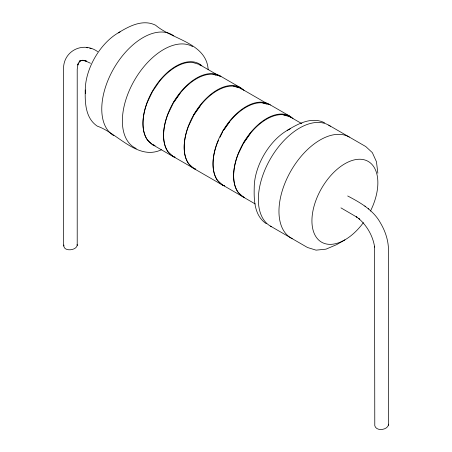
<?xml version="1.0" encoding="UTF-8"?>
<svg xmlns="http://www.w3.org/2000/svg" width="452" height="452" viewBox="0 0 452 452"><rect width="100%" height="100%" fill="white"/><g stroke="black" fill="none" stroke-linecap="round" stroke-linejoin="round"><path stroke-width="0.68" d="M79.744 61.014L77.687 65.037L78.066 63.783L77.213 69.201L77.213 245.504C75.755 250.967 62.811 251.696 63.896 244.99M347.684 195.976C360.187 202.53 373.262 209.954 380.335 222.751C385.002 230.543 388.087 239.396 388.454 248.521L388.454 425.196C386.697 430.281 376.2 431.4 374.787 425.711L374.522 246.244L374.629 247.069C372.951 236.159 367.193 225.949 358.899 218.695L359.504 219.158L356.232 216.655L356.961 217.209L340.961 207.875M173.235 103.242L167.991 114.085A45.895 26.498 -60 0 0 167.991 151.832L173.235 156.624L175.093 157.183M218.61 140.227L217.446 142.634A45.895 26.498 -60 0 0 217.44 180.382L222.683 185.173L224.542 185.732M220.062 137.216L222.683 131.798M173.992 102.141L180.06 93.304A46.957 27.109 -60 0 1 213.028 74.275L219.853 75.772L240.458 87.671L233.633 86.168A46.957 27.109 -60 0 0 200.665 105.203L193.835 114.588M200.665 105.203L193.835 115.141L188.597 125.984A45.895 26.498 -60 0 0 188.597 163.726L193.835 168.517L222.683 185.173M224.198 129.588L229.509 121.854A46.957 27.109 -60 0 1 262.476 102.824L269.307 104.322L289.907 116.22L283.082 114.718A46.957 27.109 -60 0 0 250.114 133.752L243.289 143.137M250.114 133.752L243.289 143.691L238.046 154.533A45.895 26.498 -60 0 0 238.046 192.275L243.289 197.066L255.233 203.965M174.359 157.115A46.624 26.917 -60 0 1 173.235 102.689L180.06 93.304M222.683 131.244L229.509 121.854M78.885 62.229L80.739 60.658L79.303 61.24L82.558 60.365M118.249 32.877C129.21 26.097 142.855 18.865 155.629 25.233C172.144 39.561 206.513 42.9 208.163 69.614M287.201 130.425C298.162 123.645 311.812 116.413 324.581 122.78M344.893 239.865L336.655 244.628L325.988 249.159L316.05 250.148L307.513 247.51L270.426 226.102M161.426 149.748C137.611 160.974 117.887 133.193 97.349 126.176C85.451 118.3 84.886 102.864 85.281 89.982M97.677 51.635C82.874 40.951 62.969 51.048 63.546 69.348L63.546 246.024M81.789 60.404L86.439 61.082L82.739 60.223L84.055 60.534M86.462 47.5L87.778 47.805M89.824 48.274L91.05 48.562M219.853 76.326L199.253 64.433L192.422 62.376A46.957 27.109 -60 0 0 159.454 81.411L152.629 91.349L147.392 102.192A45.895 26.498 -60 0 0 147.386 139.934L152.629 144.725L173.235 156.624M213.028 74.269L216.129 75.207M233.633 86.168L240.458 88.225L268.703 104.531M262.476 102.824L266.821 104.129M283.082 114.718L289.907 116.774L301.857 123.673M152.629 144.725L155.109 145.471M193.835 168.517L195.699 169.076M243.289 197.066L244.526 197.439M85.208 60.794L90.496 63.269M328.706 125.159L365.792 146.572L372.341 152.646L376.459 161.743L377.861 173.252M173.235 156.528L193.835 168.421M222.683 185.077L243.289 196.97A46.624 26.917 -60 0 1 241.69 195.914M368.222 208.587L368.832 209.044M364.854 206.005L365.583 206.558M289.907 116.774L290.862 117.644M240.458 88.225L241.413 89.095M199.253 64.433L200.202 65.303M266.307 223.717C254.403 215.841 253.843 200.411 254.233 187.523A46.624 26.917 -60 0 1 290.274 128.814M388.336 424.185L388.454 425.196M77.094 244.492L77.213 245.504M363.402 222.616A46.624 26.917 -60 0 1 312.4 226.983A46.624 26.917 -60 0 1 353.278 160.144A46.624 26.917 -60 0 1 370.454 211.09M85.422 93.445A46.624 26.917 -60 0 1 120.085 31.877M153.759 145.222A46.624 26.917 -60 0 1 153.477 89.36A46.624 26.917 -60 0 1 201.852 65.76M271.612 226.734A58.28 33.646 -60 0 1 270.72 158.296A58.28 33.646 -60 0 1 330.401 126.261M292.218 238.628A58.28 33.646 -60 0 1 290.455 171.715A58.28 33.646 -60 0 1 349.311 137.058M113.836 135.69A58.28 33.646 -60 0 1 114.723 66.89A58.28 33.646 -60 0 1 173.811 35.855M224.401 185.93A46.624 26.917 -60 0 1 222.407 131.724A46.624 26.917 -60 0 1 270.381 105.005M136.244 148.505A58.28 33.646 -60 0 1 133.577 81.818A58.28 33.646 -60 0 1 192.716 46.646M240.684 195.089A46.624 26.917 -60 0 1 246.532 137.984A46.624 26.917 -60 0 1 292.992 118.548M173.235 102.689A46.624 26.917 -60 0 1 220.932 76.456M195.552 169.274A46.624 26.917 -60 0 1 194.976 112.672A46.624 26.917 -60 0 1 244.007 90.462"/></g></svg>
